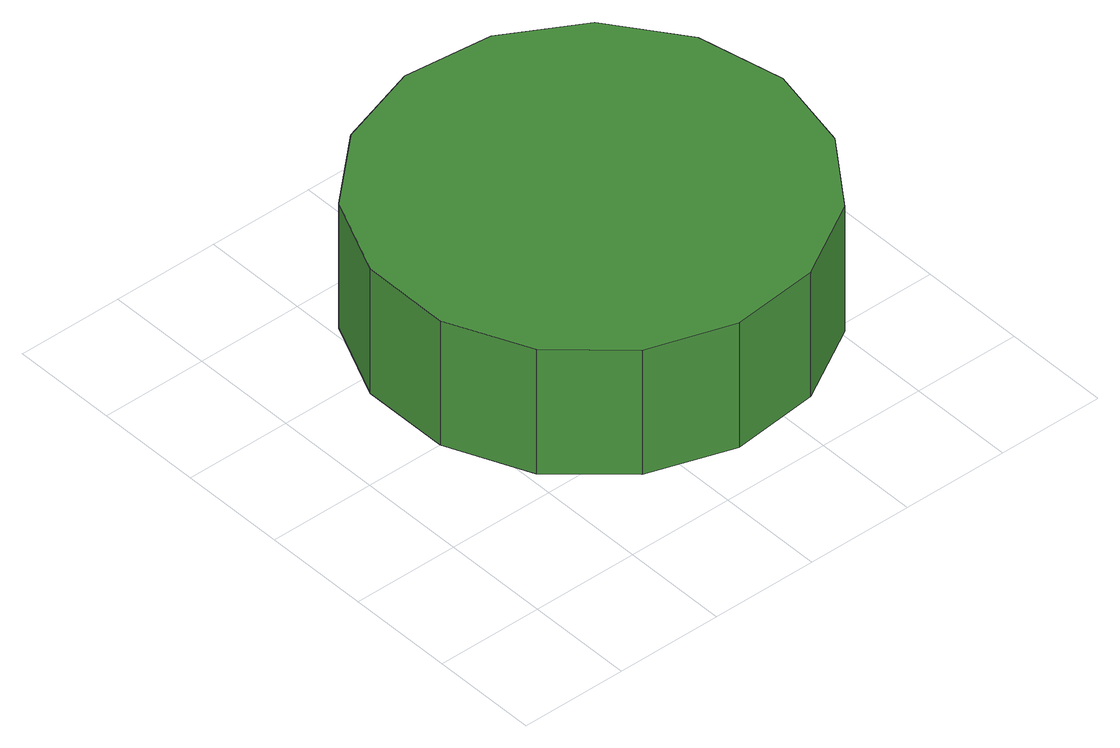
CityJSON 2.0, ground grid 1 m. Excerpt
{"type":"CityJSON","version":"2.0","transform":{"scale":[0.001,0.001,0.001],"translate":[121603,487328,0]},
"CityObjects":{
"tree1":{"type":"SolitaryVegetationObject","attributes":{"function":"something"},"geometry":[{"type":"MultiSurface","lod":"1","boundaries":[[[0,1,2,3,4,5,6,7,8,9,10,11,12,13,14]],[[15,16,17,18,19,20,21,22,23,24,25,26,27,28,29]],[[0,29,28,1]],[[1,28,27,2]],[[2,27,26,3]],[[3,26,25,4]],[[4,25,24,5]],[[5,24,23,6]],[[6,23,22,7]],[[7,22,21,8]],[[8,21,20,9]],[[9,20,19,10]],[[10,19,18,11]],[[11,18,17,12]],[[12,17,16,13]],[[13,16,15,14]],[[14,15,29,0]]]}]}
},
"vertices":[
[4704,2414,1445],[4530,3229,1445],[4041,3903,1445],[3319,4319,1445],[2490,4406,1445],[1698,4149,1445],[1079,3591,1445],[740,2830,1445],[740,1997,1445],[1079,1236,1445],[1698,678,1445],[2490,421,1445],[3319,508,1445],[4041,925,1445],[4530,1599,1445],[4530,1599,155],[4041,925,155],[3319,508,155],[2490,421,155],[1698,678,155],[1079,1236,155],[740,1997,155],[740,2830,155],[1079,3591,155],[1698,4149,155],[2490,4406,155],[3319,4319,155],[4041,3903,155],[4530,3229,155],[4704,2414,155]
]}
